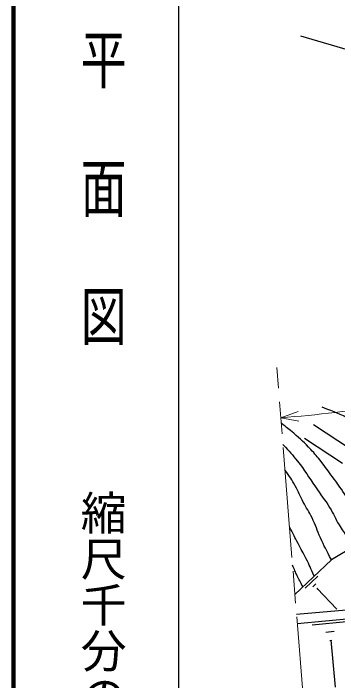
# Model space of a CAD drawing. Units: millimetres, scale not verified. Extents: x 40000 to 680000, y 20000 to 380000.
# Drawn here: x 40000 to 75334, y 270230 to 342903 of the extents above; entities that cross this region are included whole.
import ezdxf
from ezdxf.enums import TextEntityAlignment as Align

# ---------------------------------------------------------------- set-up
doc = ezdxf.new("R2010")
doc.units = ezdxf.units.MM
doc.header["$LTSCALE"] = 1000
doc.linetypes.add('CHAIN', pattern=[18.5, 12, -1.5, 3.5, -1.5])
for name, color, linetype, lineweight in [('M-BGD', 7, 'Continuous', 25), ('M-BMK', 2, 'CHAIN', 13), ('M-STR-HTXT', 7, 'Continuous', 13), ('M-TTL', 2, 'Continuous', 140), ('M-TTL-BAND', 7, 'Continuous', 25)]:
    doc.layers.add(name, color=color, linetype=linetype, lineweight=lineweight)
doc.styles.add('@ＭＳ ゴシック', font='')
doc.styles.get('@ＭＳ ゴシック').set_extended_font_data('@MS Gothic')

msp = doc.modelspace()

# ---------------------------------------------------------------- linework, layer by layer
at = {"layer": 'M-BGD'}
for p, q in [((71270, 340450), (102947, 331200)), ((76750, 295436), (72719, 298102)), ((75859, 293867), (71726, 296600)), ((77282, 284946), (74665, 283376)), ((74665, 283376), (70681, 279625)), ((71777, 280314), (73159, 281615)), ((72621, 280456), (72966, 280781)), ((73076, 280233), (73162, 280314)), ((73119, 280273), (75237, 278023)), ((83316, 278566), (70858, 277425)), ((83460, 277575), (70938, 276428)), ((72549, 276324), (76283, 276666)), ((74034, 275519), (74968, 275605)), ((74470, 274618), (74703, 274639)), ((74587, 274628), (75054, 269526))]:
    msp.add_line(p, q, dxfattribs=at)
msp.add_arc((55862, 463822), 195500, 274.59966, 278.87766, dxfattribs=at)
for points, knots in [([(84011, 291944), (83189, 292965), (82964, 293249), (82248, 294046), (81585, 294784), (81227, 295213), (80497, 295884), (79732, 296587), (79236, 296904), (78397, 297518), (77754, 297988), (77390, 298250), (76705, 298655), (75580, 299320), (75089, 299459), (73642, 299997)], [0, 0, 0, 0, 1, 1, 1, 2, 2, 2, 3, 3, 3, 4, 4, 4, 5, 5, 5, 5]), ([(78871, 285533), (78262, 286841), (78092, 287217), (77511, 288254), (76990, 289181), (76676, 289688), (76086, 290573), (75592, 291314), (75285, 291708), (74761, 292428), (74287, 293078), (74034, 293452), (73535, 294084), (73114, 294617), (72872, 294912), (72409, 295409), (71729, 296139), (71312, 296517), (70553, 297165), (70030, 297613), (69847, 297763), (69180, 298274)], [0, 0, 0, 0, 1, 1, 1, 2, 2, 2, 3, 3, 3, 4, 4, 4, 5, 5, 5, 6, 6, 6, 7, 7, 7, 7]), ([(69369, 295935), (70144, 295125), (70364, 294873), (70951, 294150), (71795, 293111), (72143, 292435), (72906, 291335), (73515, 290455), (73895, 289988), (74463, 289082), (74908, 288370), (75035, 287899), (75490, 287193), (75836, 286656), (76005, 286327), (76450, 285868), (76811, 285496), (76977, 285364), (77466, 285014)], [0, 0, 0, 0, 1, 1, 1, 2, 2, 2, 3, 3, 3, 4, 4, 4, 5, 5, 5, 6, 6, 6, 6]), ([(74665, 283376), (74070, 284508), (73904, 284819), (73469, 285769), (73083, 286612), (72951, 287123), (72541, 287955), (72201, 288647), (71939, 288996), (71580, 289678), (71225, 290354), (71092, 290767), (70719, 291434), (70321, 292145), (70151, 292384), (69589, 293189)], [0, 0, 0, 0, 1, 1, 1, 2, 2, 2, 3, 3, 3, 4, 4, 4, 5, 5, 5, 5]), ([(72786, 281607), (72381, 282514), (72273, 282760), (71912, 283483), (71578, 284151), (71362, 284510), (71017, 285173), (70649, 285878), (70535, 286104), (70088, 286987)], [0, 0, 0, 0, 1, 1, 1, 2, 2, 2, 3, 3, 3, 3]), ([(71559, 280452), (71239, 281018), (71147, 281178), (70918, 281661), (70707, 282105), (70644, 282262), (70424, 282818)], [0, 0, 0, 0, 1, 1, 1, 2, 2, 2, 2])]:
    msp.add_open_spline(points, degree=3, knots=knots, dxfattribs=at)
at = {"layer": 'M-BMK'}
msp.add_line((71840, 265214), (68693, 304338), dxfattribs=at)
at = {"layer": 'M-STR-HTXT'}
for p, q in [((71018, 299526), (69134, 298855)), ((69134, 298855), (71101, 298494))]:
    msp.add_line(p, q, dxfattribs=at)
msp.add_arc((55862, 463822), 165500, 274.59966, 278.72929, dxfattribs=at)
at = {"layer": 'M-TTL'}
msp.add_line((40000, 380000), (40000, 20000), dxfattribs=at)
at = {"layer": 'M-TTL-BAND'}
msp.add_line((58000, 370000), (58000, 20000), dxfattribs=at)

# ---------------------------------------------------------------- texts
at = {"layer": 'M-TTL-BAND', "style": '@ＭＳ ゴシック', "width": 1.4}
msp.add_text('平  面  図', height=3666, rotation=270, dxfattribs=at).set_placement((49777, 306475), align=Align.MIDDLE_RIGHT)
at = {"layer": 'M-TTL-BAND', "style": '@ＭＳ ゴシック'}
msp.add_text('縮尺千分の一', height=3666, rotation=270, dxfattribs=at).set_placement((49777, 261030), align=Align.MIDDLE_RIGHT)

doc.saveas('drawing.dxf')
